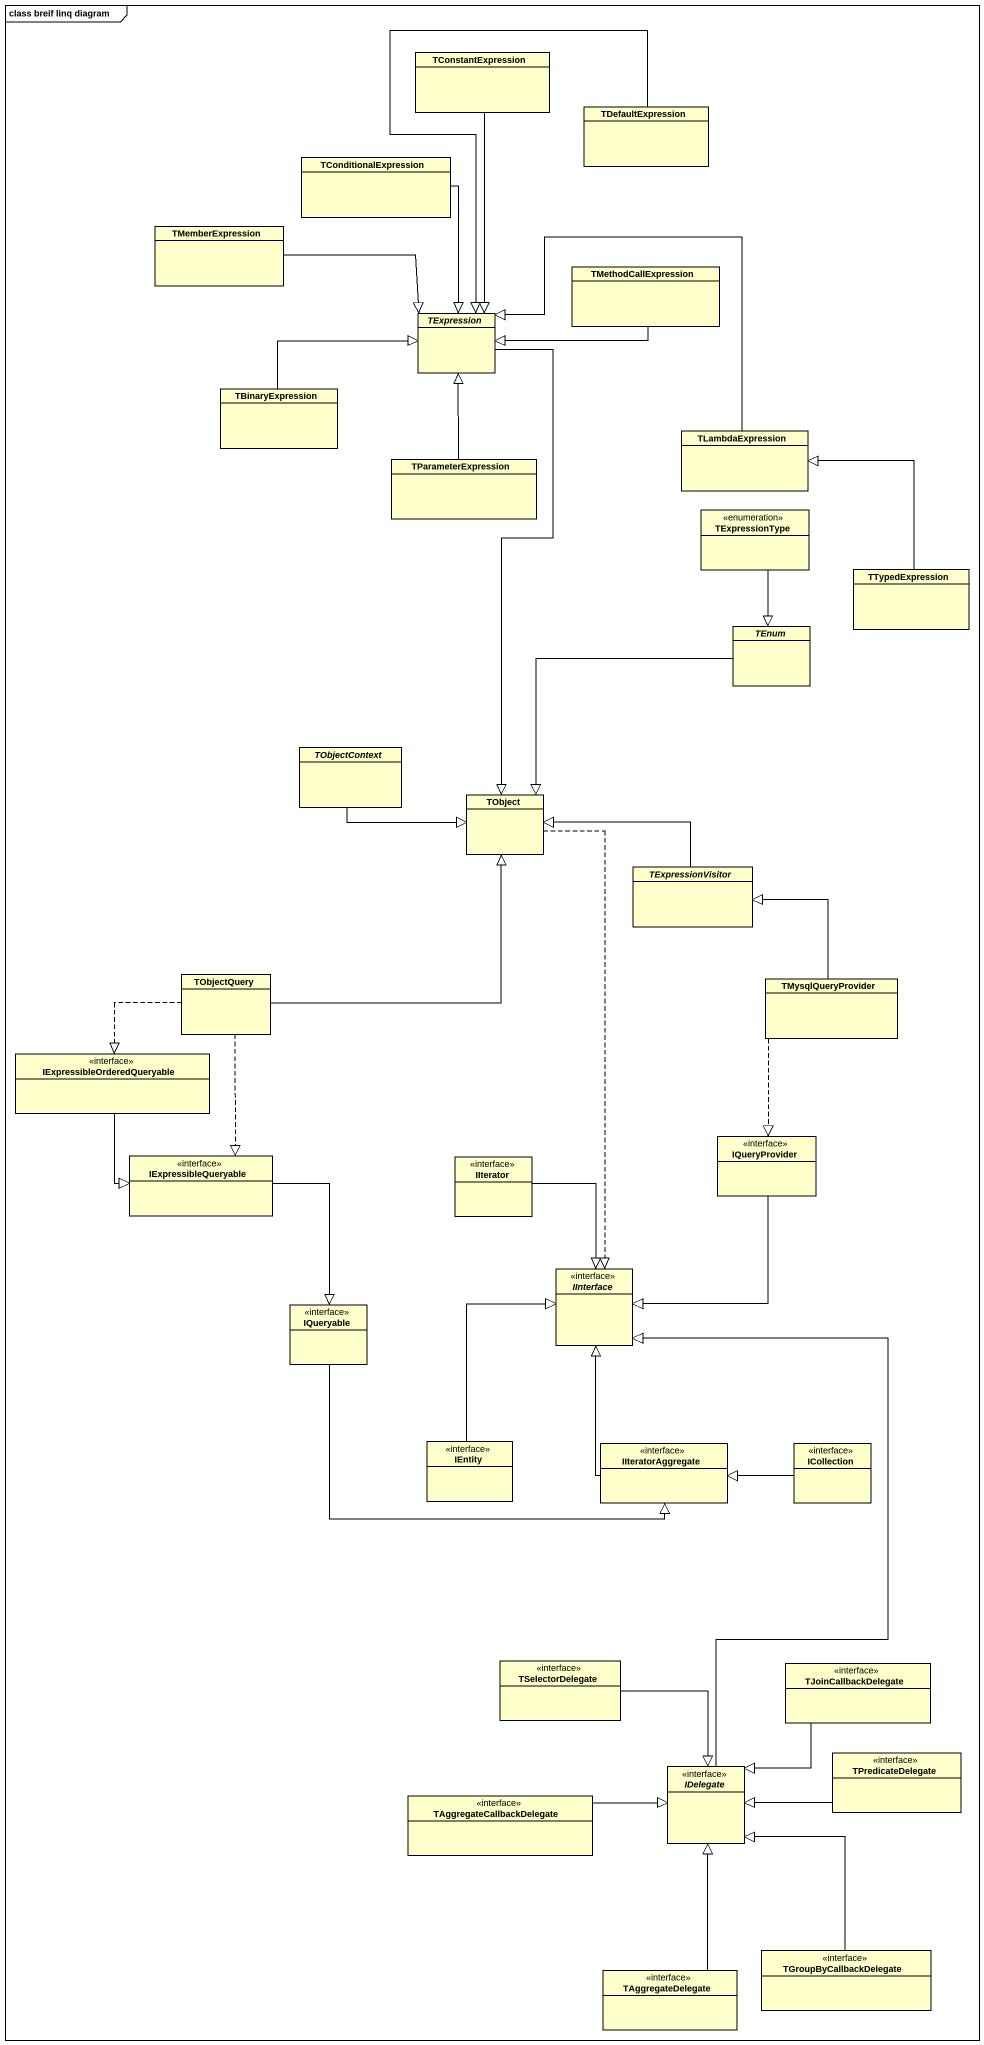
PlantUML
@startuml
mainframe class breif linq diagram
hide circle
hide empty members
class TConstantExpression
class TDefaultExpression
class TConditionalExpression
class TMemberExpression
class TMethodCallExpression
abstract class TExpression
class TBinaryExpression
class TLambdaExpression
class TParameterExpression
enum TExpressionType
class TTypedExpression
abstract class TEnum
abstract class TObjectContext
class TObject
abstract class TExpressionVisitor
class TObjectQuery
class TMysqlQueryProvider
class IExpressibleOrderedQueryable <<interface>>
class IExpressibleQueryable <<interface>>
class IIterator <<interface>>
class IQueryProvider <<interface>>
interface IInterface <<interface>>
class IQueryable <<interface>>
class IEntity <<interface>>
class IIteratorAggregate <<interface>>
class ICollection <<interface>>
class TSelectorDelegate <<interface>>
class TJoinCallbackDelegate <<interface>>
interface IDelegate <<interface>>
class TPredicateDelegate <<interface>>
class TAggregateCallbackDelegate <<interface>>
class TAggregateDelegate <<interface>>
class TGroupByCallbackDelegate <<interface>>
TConstantExpression --|> TExpression
TDefaultExpression --|> TExpression
TConditionalExpression --|> TExpression
TMemberExpression -right-|> TExpression
TMethodCallExpression -left-|> TExpression
TExpression --|> TObject
TBinaryExpression -right-|> TExpression
TLambdaExpression -left-|> TExpression
TParameterExpression -up-|> TExpression
TExpressionType --|> TEnum
TTypedExpression -up-|> TLambdaExpression
TEnum --|> TObject
TObjectContext -right-|> TObject
TObject ..|> IInterface
TExpressionVisitor -left-|> TObject
TObjectQuery -up-|> TObject
TObjectQuery ..|> IExpressibleOrderedQueryable
TObjectQuery ..|> IExpressibleQueryable
TMysqlQueryProvider -up-|> TExpressionVisitor
TMysqlQueryProvider ..|> IQueryProvider
IExpressibleOrderedQueryable --|> IExpressibleQueryable
IExpressibleQueryable --|> IQueryable
IIterator --|> IInterface
IQueryProvider --|> IInterface
IQueryable -right-|> IIteratorAggregate
IEntity -up-|> IInterface
IIteratorAggregate -up-|> IInterface
ICollection -left-|> IIteratorAggregate
TSelectorDelegate --|> IDelegate
TJoinCallbackDelegate --|> IDelegate
IDelegate -up-|> IInterface
TPredicateDelegate -left-|> IDelegate
TAggregateCallbackDelegate -right-|> IDelegate
TAggregateDelegate -up-|> IDelegate
TGroupByCallbackDelegate -up-|> IDelegate
@enduml
